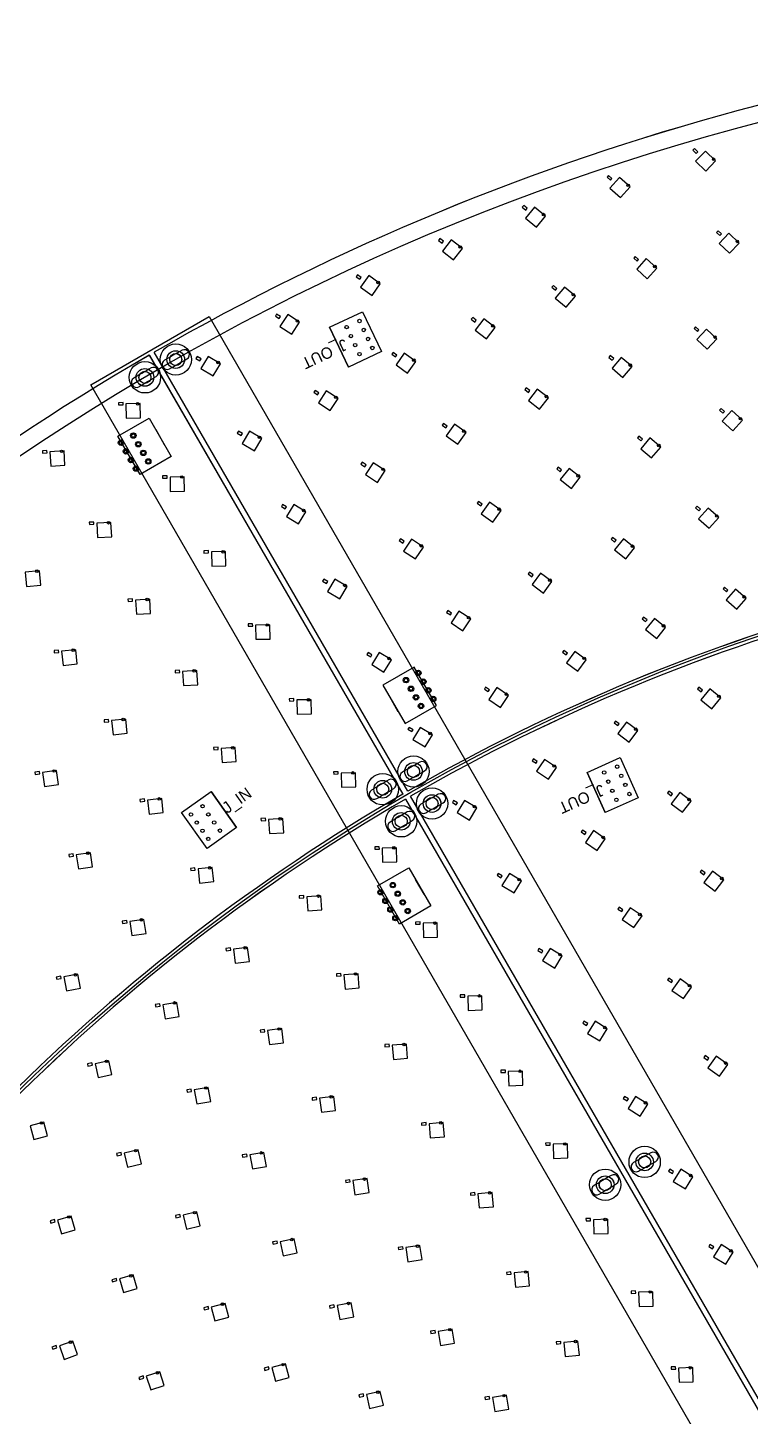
# Model space of a CAD drawing. Header units: millimetres. Extents: x -55 to 1655, y -1555 to 155.
# Drawn here: x 329.4 to 583.1, y -333.6 to 153.9 of the extents above; entities that cross this region are included whole.
import ezdxf
from ezdxf.enums import TextEntityAlignment as Align

# ---------------------------------------------------------------- set-up
doc = ezdxf.new("R2010")
doc.units = ezdxf.units.MM
doc.header["$MEASUREMENT"] = 0
doc.layers.add('Layer 1', color=7, linetype='Continuous', lineweight=0)
for name, color, linetype in [('SUN-LABEL', 4, 'Continuous'), ('SUN-OUTLINE', 2, 'Continuous'), ('SUN-STANDOFF', 1, 'Continuous'), ('SUN-WAGO', 3, 'Continuous')]:
    doc.layers.add(name, color=color, linetype=linetype)

msp = doc.modelspace()

# ---------------------------------------------------------------- linework, layer by layer
at = {"layer": 'Layer 1', "color": 2, "lineweight": 25, "true_color": 0xf7ec13}
for p, q in [((462.83, -114.2), (373.83, 39.96)), ((372.1, 38.96), (461.1, -115.2)), ((462.1, -116.93), (686.1, -504.91)), ((687.83, -503.91), (463.83, -115.93))]:
    msp.add_line(p, q, dxfattribs=at)
at = {"layer": 'Layer 1', "color": 93, "lineweight": 25, "true_color": 0x6abd45}
for p, q in [((377.45, 7.49), (374.45, 12.69)), ((459.53, -86.27), (456.53, -81.08)), ((468.58, -150.35), (465.58, -145.15))]:
    msp.add_line(p, q, dxfattribs=at)
at = {"layer": 'Layer 1', "color": 30, "lineweight": 25, "true_color": 0xf57f20}
for points in [[(564.7, 110.33), (563.55, 111.44), (563, 110.86), (564.15, 109.75)], [(534.56, 100.96), (533.37, 102.03), (532.84, 101.43), (534.03, 100.37)], [(504.8, 90.48), (503.56, 91.5), (503.05, 90.88), (504.29, 89.86)], [(475.44, 78.89), (474.17, 79.86), (473.68, 79.23), (474.95, 78.25)], [(573.01, 81.5), (571.86, 82.61), (571.3, 82.03), (572.45, 80.92)], [(543.94, 72.47), (542.75, 73.53), (542.22, 72.93), (543.41, 71.87)], [(446.54, 66.21), (445.23, 67.14), (444.77, 66.48), (446.08, 65.56)], [(515.23, 62.35), (514, 63.37), (513.49, 62.76), (514.72, 61.74)], [(418.13, 52.46), (416.79, 53.33), (416.36, 52.67), (417.69, 51.79)], [(486.92, 51.17), (485.65, 52.15), (485.17, 51.51), (486.43, 50.54)], [(565.12, 47.78), (563.95, 48.86), (563.4, 48.27), (564.58, 47.19)], [(459.05, 38.94), (457.74, 39.87), (457.28, 39.22), (458.59, 38.29)], [(390.26, 37.66), (388.89, 38.48), (388.48, 37.8), (389.85, 36.97)], [(535.2, 37.72), (533.98, 38.75), (533.46, 38.14), (534.68, 37.11)], [(431.65, 25.68), (430.31, 26.55), (429.88, 25.88), (431.21, 25.01)], [(505.7, 26.46), (504.44, 27.44), (503.95, 26.81), (505.21, 25.83)], [(362.86, 22.27), (361.26, 22.24), (361.27, 21.44), (362.87, 21.47)], [(574.05, 19.14), (572.87, 20.22), (572.33, 19.63), (573.51, 18.55)], [(476.69, 14.02), (475.39, 14.95), (474.92, 14.3), (476.22, 13.37)], [(404.77, 11.4), (403.4, 12.22), (402.99, 11.54), (404.36, 10.71)], [(545.27, 9.46), (544.05, 10.49), (543.53, 9.88), (544.75, 8.85)], [(336.15, 5.42), (334.55, 5.33), (334.6, 4.53), (336.2, 4.62)], [(448.19, 0.42), (446.86, 1.3), (446.42, 0.64), (447.75, -0.25)], [(378.34, -3.42), (376.74, -3.45), (376.76, -4.25), (378.36, -4.22)], [(516.9, -1.38), (515.64, -0.39), (515.15, -1.02), (516.41, -2)], [(420.27, -14.31), (418.9, -13.48), (418.49, -14.17), (419.85, -15)], [(489, -13.34), (487.7, -12.4), (487.23, -13.05), (488.53, -13.99)], [(565.66, -15.19), (564.46, -14.13), (563.93, -14.73), (565.13, -15.79)], [(352.59, -19.68), (350.99, -19.77), (351.03, -20.56), (352.63, -20.47)], [(461.6, -26.42), (460.26, -25.54), (459.82, -26.2), (461.15, -27.09)], [(536.01, -26.06), (534.76, -25.06), (534.26, -25.68), (535.5, -26.68)], [(392.86, -29.7), (391.26, -29.74), (391.28, -30.54), (392.88, -30.5)], [(506.85, -38.21), (505.56, -37.27), (505.09, -37.91), (506.38, -38.86)], [(434.74, -40.59), (433.37, -39.76), (432.96, -40.45), (434.33, -41.27)], [(575.3, -43.59), (574.1, -42.54), (573.57, -43.14), (574.77, -44.2)], [(366.19, -46.64), (364.6, -46.74), (364.65, -47.54), (366.24, -47.44)], [(478.26, -51.63), (476.93, -50.74), (476.49, -51.41), (477.82, -52.29)], [(546.88, -54.02), (545.63, -53.02), (545.13, -53.64), (546.38, -54.64)], [(408.38, -55.38), (406.78, -55.41), (406.8, -56.21), (408.4, -56.18)], [(340.23, -64.64), (338.64, -64.8), (338.72, -65.59), (340.31, -65.43)], [(450.28, -66.28), (448.91, -65.45), (448.5, -66.13), (449.86, -66.96)], [(518.94, -65.67), (517.65, -64.73), (517.17, -65.37), (518.46, -66.32)], [(382.74, -71.67), (381.14, -71.77), (381.19, -72.56), (382.78, -72.47)], [(491.53, -78.54), (490.2, -77.65), (489.75, -78.31), (491.08, -79.2)], [(566.36, -78.68), (565.12, -77.66), (564.61, -78.27), (565.85, -79.29)], [(422.86, -81.68), (421.26, -81.72), (421.28, -82.52), (422.88, -82.48)], [(357.77, -88.98), (356.18, -89.14), (356.26, -89.94), (357.85, -89.77)], [(464.71, -92.58), (463.34, -91.75), (462.93, -92.43), (464.29, -93.26)], [(537.05, -90.5), (535.77, -89.54), (535.29, -90.18), (536.57, -91.14)], [(396.24, -98.72), (394.65, -98.83), (394.7, -99.62), (396.3, -99.52)], [(508.34, -103.7), (507.02, -102.8), (506.57, -103.46), (507.89, -104.36)], [(333.52, -107.28), (331.93, -107.5), (332.05, -108.3), (333.63, -108.07)], [(438.42, -107.33), (436.83, -107.37), (436.84, -108.17), (438.44, -108.13)], [(370.4, -116.9), (368.8, -117.08), (368.89, -117.87), (370.48, -117.7)], [(555.8, -115.13), (554.54, -114.15), (554.05, -114.79), (555.32, -115.76)], [(480.29, -118.25), (478.93, -117.41), (478.51, -118.1), (479.88, -118.93)], [(412.91, -123.67), (411.31, -123.77), (411.37, -124.57), (412.96, -124.46)], [(525.52, -128.71), (524.2, -127.8), (523.75, -128.46), (525.07, -129.37)], [(345.36, -136.2), (343.78, -136.44), (343.9, -137.23), (345.49, -136.99)], [(452.86, -133.67), (451.26, -133.7), (451.28, -134.5), (452.88, -134.47)], [(388.13, -141.1), (386.54, -141.27), (386.63, -142.07), (388.22, -141.89)], [(495.99, -143.85), (494.63, -143.02), (494.21, -143.7), (495.57, -144.53)], [(567.29, -142.84), (566.02, -141.87), (565.53, -142.5), (566.8, -143.48)], [(426.3, -150.82), (424.71, -150.94), (424.76, -151.74), (426.36, -151.62)], [(538.44, -155.78), (537.12, -154.88), (536.67, -155.54), (537.98, -156.44)], [(364.14, -159.59), (362.56, -159.84), (362.68, -160.63), (364.26, -160.38)], [(467.19, -160.07), (465.59, -160.11), (465.61, -160.91), (467.21, -160.87)], [(400.59, -169.22), (399, -169.41), (399.1, -170.21), (400.68, -170.02)], [(510.31, -170.22), (508.94, -169.38), (508.53, -170.06), (509.89, -170.9)], [(340.98, -179.12), (339.41, -179.43), (339.57, -180.21), (341.14, -179.9)], [(439.38, -178.23), (437.79, -178.35), (437.85, -179.15), (439.45, -179.03)], [(555.88, -180.71), (554.57, -179.79), (554.11, -180.45), (555.42, -181.37)], [(375.78, -188.83), (374.2, -189.09), (374.34, -189.88), (375.91, -189.62)], [(482.87, -185.65), (481.27, -185.69), (481.29, -186.49), (482.89, -186.45)], [(526.09, -195.78), (524.73, -194.94), (524.31, -195.62), (525.67, -196.46)], [(412.56, -197.82), (410.98, -198.02), (411.08, -198.82), (412.67, -198.61)], [(456.38, -202.95), (454.78, -203.08), (454.84, -203.88), (456.44, -203.75)], [(351.93, -209.59), (350.37, -209.93), (350.54, -210.71), (352.1, -210.37)], [(568.56, -207.9), (567.24, -206.98), (566.79, -207.64), (568.1, -208.56)], [(497.12, -212.11), (495.52, -212.16), (495.54, -212.96), (497.14, -212.91)], [(386.81, -218.78), (385.23, -219.07), (385.38, -219.86), (386.95, -219.57)], [(430.83, -221.62), (429.24, -221.82), (429.34, -222.62), (430.93, -222.41)], [(540.33, -222.19), (538.96, -221.35), (538.54, -222.03), (539.91, -222.87)], [(469.26, -230.54), (467.66, -230.68), (467.73, -231.48), (469.33, -231.34)], [(512.87, -237.64), (511.27, -237.69), (511.29, -238.49), (512.89, -238.44)], [(362.18, -241.06), (360.62, -241.43), (360.81, -242.21), (362.37, -241.84)], [(406.29, -241.59), (404.72, -241.88), (404.86, -242.67), (406.43, -242.38)], [(556.21, -247.71), (554.85, -246.86), (554.43, -247.54), (555.79, -248.38)], [(442.51, -250.57), (440.93, -250.8), (441.05, -251.59), (442.63, -251.36)], [(486.46, -255.12), (484.87, -255.26), (484.94, -256.06), (486.53, -255.92)], [(382.83, -262.82), (381.27, -263.2), (381.46, -263.97), (383.02, -263.6)], [(338.75, -264.6), (337.22, -265.06), (337.45, -265.82), (338.98, -265.37)], [(527.03, -264.17), (525.43, -264.22), (525.46, -265.02), (527.06, -264.97)], [(416.98, -272.11), (415.41, -272.44), (415.57, -273.22), (417.14, -272.9)], [(461.12, -274.1), (459.54, -274.33), (459.65, -275.12), (461.24, -274.89)], [(570.35, -274.16), (568.99, -273.32), (568.57, -274), (569.93, -274.84)], [(360.52, -285.25), (358.98, -285.71), (359.21, -286.47), (360.74, -286.02)], [(499.1, -282.95), (497.51, -283.11), (497.59, -283.9), (499.18, -283.75)], [(542.87, -289.64), (541.28, -289.69), (541.3, -290.49), (542.9, -290.44)], [(392.74, -295.1), (391.19, -295.52), (391.4, -296.29), (392.95, -295.88)], [(436.92, -294.52), (435.35, -294.85), (435.52, -295.63), (437.08, -295.31)], [(472.46, -303.52), (470.88, -303.78), (471.01, -304.57), (472.59, -304.31)], [(339.4, -308.82), (337.9, -309.35), (338.16, -310.11), (339.67, -309.57)], [(516.58, -307.34), (514.99, -307.49), (515.06, -308.29), (516.66, -308.13)], [(413.95, -316.32), (412.41, -316.73), (412.61, -317.51), (414.16, -317.09)], [(556.92, -316.25), (555.32, -316.31), (555.35, -317.11), (556.95, -317.05)], [(369.88, -319.47), (368.36, -319.97), (368.61, -320.73), (370.13, -320.23)], [(447.22, -325.79), (445.67, -326.15), (445.85, -326.93), (447.41, -326.57)], [(491.49, -326.71), (489.92, -326.97), (490.05, -327.76), (491.62, -327.5)]]:
    msp.add_lwpolyline(points, close=True, dxfattribs=at)
at = {"layer": 'Layer 1', "color": 18, "lineweight": 25, "true_color": 0x000000}
for points in [[(567.49, 103.51), (570.96, 107.11), (567.36, 110.58), (563.89, 106.98)], [(537.6, 94.25), (540.93, 97.98), (537.21, 101.31), (533.87, 97.58)], [(508.08, 83.89), (511.27, 87.74), (507.42, 90.93), (504.23, 87.08)], [(478.97, 72.43), (482.02, 76.39), (478.05, 79.44), (475, 75.47)], [(575.79, 74.68), (579.26, 78.28), (575.66, 81.75), (572.19, 78.15)], [(546.98, 65.76), (550.31, 69.48), (546.58, 72.82), (543.25, 69.09)], [(450.31, 59.88), (453.2, 63.96), (449.13, 66.85), (446.23, 62.78)], [(518.52, 55.76), (521.71, 59.61), (517.86, 62.8), (514.67, 58.95)], [(422.14, 46.28), (424.88, 50.46), (420.69, 53.2), (417.95, 49.02)], [(490.45, 44.71), (493.5, 48.68), (489.53, 51.72), (486.49, 47.75)], [(568.05, 41.02), (571.44, 44.7), (567.77, 48.09), (564.38, 44.41)], [(462.82, 32.62), (465.71, 36.69), (461.63, 39.59), (458.74, 35.51)], [(394.49, 31.63), (397.07, 35.91), (392.79, 38.49), (390.21, 34.21)], [(538.4, 31.08), (541.64, 34.89), (537.83, 38.13), (534.59, 34.32)], [(435.66, 19.5), (438.39, 23.68), (434.21, 26.42), (431.47, 22.24)], [(509.17, 19.96), (512.25, 23.89), (508.32, 26.98), (505.23, 23.04)], [(368.98, 16.9), (368.89, 21.9), (363.89, 21.81), (363.98, 16.81)], [(480.41, 7.66), (483.33, 11.72), (479.28, 14.64), (476.35, 10.59)], [(576.98, 12.38), (580.37, 16.05), (576.69, 19.45), (573.3, 15.77)], [(409, 5.37), (411.58, 9.65), (407.3, 12.23), (404.72, 7.95)], [(548.47, 2.82), (551.71, 6.63), (547.9, 9.87), (544.66, 6.06)], [(342.47, 0.28), (342.19, 5.28), (337.2, 5), (337.48, 0)], [(452.17, -5.78), (454.93, -1.61), (450.75, 1.15), (448, -3.02)], [(384.46, -8.8), (384.37, -3.8), (379.37, -3.89), (379.47, -8.89)], [(520.37, -7.87), (523.45, -3.94), (519.52, -0.85), (516.43, -4.79)], [(424.49, -20.34), (427.08, -16.07), (422.8, -13.48), (420.21, -17.76)], [(492.72, -19.69), (495.64, -15.64), (491.59, -12.71), (488.66, -16.77)], [(568.76, -21.87), (572.06, -18.11), (568.3, -14.81), (565, -18.57)], [(358.91, -24.82), (358.62, -19.82), (353.63, -20.1), (353.91, -25.1)], [(465.57, -32.62), (468.33, -28.45), (464.16, -25.69), (461.4, -29.86)], [(539.39, -32.6), (542.52, -28.7), (538.62, -25.57), (535.49, -29.47)], [(398.99, -35.07), (398.89, -30.07), (393.89, -30.17), (393.99, -35.17)], [(333.96, -41.78), (333.5, -36.8), (328.52, -37.27), (328.98, -42.25)], [(510.52, -44.6), (513.48, -40.57), (509.45, -37.61), (506.49, -41.64)], [(438.97, -46.62), (441.55, -42.34), (437.27, -39.76), (434.69, -44.04)], [(578.4, -50.27), (581.7, -46.52), (577.94, -43.22), (574.64, -46.98)], [(372.54, -51.75), (372.23, -46.76), (367.24, -47.06), (367.55, -52.05)], [(482.21, -57.85), (484.98, -53.69), (480.83, -50.91), (478.05, -55.07)], [(550.27, -60.56), (553.4, -56.66), (549.5, -53.53), (546.37, -57.43)], [(414.51, -60.74), (414.41, -55.74), (409.41, -55.84), (409.51, -60.84)], [(346.78, -69.49), (346.27, -64.51), (341.3, -65.02), (341.8, -69.99)], [(454.49, -72.32), (457.09, -68.04), (452.81, -65.45), (450.22, -69.73)], [(522.61, -72.06), (525.56, -68.03), (521.53, -65.07), (518.57, -69.1)], [(389.08, -76.78), (388.78, -71.79), (383.79, -72.09), (384.09, -77.08)], [(495.47, -84.75), (498.25, -80.6), (494.1, -77.82), (491.32, -81.98)], [(429, -87.04), (428.89, -82.04), (423.89, -82.15), (424, -87.15)], [(569.65, -85.26), (572.84, -81.41), (568.98, -78.22), (565.8, -82.08)], [(364.31, -93.83), (363.81, -88.86), (358.83, -89.36), (359.34, -94.33)], [(468.92, -98.62), (471.52, -94.35), (467.24, -91.75), (464.65, -96.03)], [(540.66, -96.92), (543.65, -92.91), (539.65, -89.92), (536.66, -93.92)], [(402.61, -103.8), (402.28, -98.81), (397.3, -99.14), (397.62, -104.13)], [(340.25, -111.86), (339.55, -106.91), (334.6, -107.62), (335.3, -112.57)], [(512.25, -109.94), (515.05, -105.8), (510.91, -102.99), (508.11, -107.13)], [(444.56, -112.68), (444.46, -107.69), (439.46, -107.79), (439.57, -112.79)], [(376.98, -121.7), (376.43, -116.73), (371.46, -117.28), (372.01, -122.25)], [(559.34, -121.59), (562.38, -117.62), (558.41, -114.58), (555.37, -118.55)], [(484.49, -124.3), (487.1, -120.03), (482.83, -117.42), (480.22, -121.69)], [(419.28, -128.75), (418.95, -123.76), (413.96, -124.08), (414.29, -129.07)], [(529.39, -134.98), (532.22, -130.86), (528.1, -128.02), (525.27, -132.14)], [(352.15, -140.7), (351.39, -135.76), (346.45, -136.52), (347.21, -141.46)], [(459.01, -139.01), (458.9, -134.01), (453.9, -134.13), (454.02, -139.13)], [(394.72, -145.89), (394.17, -140.92), (389.2, -141.47), (389.75, -146.44)], [(500.18, -149.91), (502.79, -145.65), (498.53, -143.04), (495.92, -147.3)], [(570.82, -149.31), (573.86, -145.34), (569.89, -142.3), (566.85, -146.26)], [(432.7, -155.86), (432.34, -150.88), (427.36, -151.23), (427.71, -156.22)], [(542.3, -162.05), (545.13, -157.93), (541.01, -155.1), (538.18, -159.22)], [(370.93, -164.1), (370.17, -159.16), (365.23, -159.92), (365.99, -164.86)], [(473.35, -165.4), (473.22, -160.4), (468.23, -160.53), (468.36, -165.53)], [(407.22, -173.96), (406.63, -168.99), (401.66, -169.59), (402.26, -174.55)], [(514.49, -176.28), (517.11, -172.01), (512.84, -169.4), (510.23, -173.66)], [(347.96, -183.32), (346.98, -178.42), (342.08, -179.39), (343.05, -184.3)], [(445.82, -183.22), (445.42, -178.24), (440.44, -178.63), (440.83, -183.62)], [(559.69, -187.01), (562.55, -182.92), (558.46, -180.05), (555.59, -184.15)], [(382.63, -193.24), (381.8, -188.31), (376.87, -189.14), (377.7, -194.07)], [(489.03, -190.98), (488.9, -185.98), (483.9, -186.11), (484.03, -191.11)], [(530.26, -201.85), (532.88, -197.6), (528.63, -194.97), (526, -199.23)], [(419.25, -202.47), (418.6, -197.51), (413.64, -198.16), (414.29, -203.12)], [(462.81, -207.95), (462.42, -202.96), (457.43, -203.36), (457.82, -208.34)], [(358.98, -213.67), (357.92, -208.79), (353.03, -209.85), (354.1, -214.73)], [(572.36, -214.2), (575.23, -210.11), (571.14, -207.24), (568.27, -211.34)], [(503.3, -217.42), (503.15, -212.42), (498.16, -212.57), (498.3, -217.56)], [(393.73, -223.07), (392.81, -218.16), (387.9, -219.07), (388.81, -223.99)], [(437.51, -226.27), (436.86, -221.31), (431.9, -221.96), (432.56, -226.92)], [(544.5, -228.26), (547.12, -224), (542.86, -221.38), (540.24, -225.63)], [(336.34, -235.21), (335.04, -230.38), (330.21, -231.67), (331.51, -236.5)], [(475.73, -235.48), (475.3, -230.5), (470.32, -230.94), (470.75, -235.92)], [(519.05, -242.95), (518.9, -237.95), (513.91, -238.1), (514.05, -243.1)], [(369.32, -244.99), (368.15, -240.13), (363.29, -241.29), (364.45, -246.16)], [(413.21, -245.89), (412.3, -240.97), (407.38, -241.88), (408.29, -246.8)], [(560.35, -253.79), (563, -249.55), (558.75, -246.91), (556.11, -251.15)], [(449.27, -255.12), (448.54, -250.18), (443.59, -250.9), (444.32, -255.85)], [(492.94, -260.06), (492.51, -255.08), (487.52, -255.51), (487.96, -260.49)], [(389.97, -266.75), (388.8, -261.89), (383.94, -263.06), (385.1, -267.92)], [(346.09, -268.15), (344.67, -263.36), (339.87, -264.78), (341.29, -269.57)], [(533.23, -269.45), (533.07, -264.45), (528.07, -264.62), (528.23, -269.62)], [(423.98, -276.27), (422.97, -271.37), (418.08, -272.38), (419.09, -277.28)], [(467.87, -278.65), (467.15, -273.71), (462.2, -274.43), (462.93, -279.38)], [(574.5, -280.25), (577.14, -276), (572.89, -273.36), (570.25, -277.61)], [(367.85, -288.8), (366.43, -284.01), (361.63, -285.43), (363.05, -290.22)], [(505.63, -287.82), (505.14, -282.84), (500.17, -283.33), (500.66, -288.31)], [(549.07, -294.93), (548.91, -289.93), (543.91, -290.09), (544.07, -295.09)], [(399.98, -298.85), (398.68, -294.02), (393.85, -295.31), (395.15, -300.14)], [(443.93, -298.68), (442.92, -293.78), (438.02, -294.79), (439.03, -299.69)], [(479.3, -307.95), (478.48, -303.02), (473.55, -303.83), (474.36, -308.77)], [(346.91, -311.98), (345.24, -307.27), (340.53, -308.94), (342.2, -313.65)], [(523.11, -312.2), (522.62, -307.23), (517.64, -307.72), (518.13, -312.69)], [(421.19, -320.06), (419.89, -315.23), (415.06, -316.52), (416.36, -321.35)], [(563.14, -321.51), (562.95, -316.51), (557.96, -316.7), (558.15, -321.69)], [(377.32, -322.78), (375.75, -318.04), (371, -319.61), (372.57, -324.35)], [(454.33, -329.76), (453.2, -324.9), (448.33, -326.03), (449.47, -330.9)], [(498.33, -331.14), (497.51, -326.21), (492.58, -327.02), (493.4, -331.96)]]:
    msp.add_lwpolyline(points, close=True, dxfattribs=at)
at = {"layer": 'Layer 1', "color": 175, "lineweight": 25, "true_color": 0x3953a4}
msp.add_lwpolyline([(671.86, -526.23), (351.59, 28.49), (393.15, 52.48), (713.42, -502.24)], dxfattribs=at)
at = {"layer": 'Layer 1', "color": 93, "lineweight": 25, "true_color": 0x6abd45}
for points in [[(368.82, -2.97), (361.07, 10.45), (372.07, 16.8), (379.82, 3.38)], [(472.9, -84.04), (465.15, -70.61), (454.15, -76.96), (461.9, -90.39)], [(459.95, -160.81), (452.2, -147.39), (463.2, -141.04), (470.95, -154.46)]]:
    msp.add_lwpolyline(points, close=True, dxfattribs=at)
at = {"layer": 'Layer 1', "color": 2, "lineweight": 25, "true_color": 0xf7ec13}
for radius in [848, 675]:
    msp.add_circle((799.96, -700.13), radius, dxfattribs=at)
at = {"layer": 'Layer 1', "color": 18, "lineweight": 25, "true_color": 0x000000}
for centre in [(570.27, 107.7), (540.23, 98.54), (510.55, 88.27), (578.58, 78.87), (481.27, 76.9), (549.61, 70.05), (452.44, 64.44), (520.98, 60.15), (424.09, 50.91), (492.75, 49.18), (570.75, 45.27), (396.28, 36.33), (464.95, 37.17), (540.92, 35.44), (437.61, 24.13), (511.51, 24.41), (367.99, 21.83), (579.67, 16.63), (410.79, 10.08), (482.57, 12.21), (341.3, 5.17), (550.99, 7.18), (383.47, -3.86), (454.15, -1.15), (522.71, -3.42), (357.73, -19.92), (426.28, -15.64), (494.88, -15.15), (571.35, -17.55), (467.55, -27.99), (541.79, -28.17), (397.99, -30.14), (332.6, -36.94), (440.76, -41.92), (512.73, -40.07), (371.34, -46.87), (580.99, -45.96), (484.21, -53.23), (413.51, -55.81), (552.66, -56.13), (345.38, -64.66), (456.29, -67.62), (524.81, -67.53), (387.88, -71.89), (427.99, -82.11), (497.48, -80.14), (572.11, -80.87), (362.92, -89), (542.9, -92.41), (470.72, -93.92), (401.39, -98.92), (338.67, -107.09), (514.28, -105.33), (443.56, -107.75), (375.55, -116.88), (561.63, -117.11), (486.3, -119.6), (418.06, -123.86), (531.45, -130.39), (350.51, -135.95), (458, -134.08), (393.28, -141.07), (502, -145.22), (573.12, -144.83), (431.45, -150.99), (369.29, -159.34), (472.33, -160.47), (544.36, -157.46), (405.74, -169.15), (516.31, -171.58), (346.11, -178.64), (444.53, -178.36), (561.79, -182.44), (380.92, -188.51), (488, -186.05), (417.71, -197.68), (532.09, -197.17), (461.52, -203.08), (357.05, -209.03), (574.47, -209.63), (502.26, -212.5), (391.94, -218.37), (435.97, -221.48), (546.33, -223.57), (334.19, -230.66), (474.41, -230.63), (518, -238.03), (367.28, -240.39), (411.42, -241.18), (447.66, -250.36), (562.2, -249.11), (491.61, -255.21), (343.82, -263.66), (387.94, -262.15), (532.17, -264.53), (422.1, -271.6), (466.27, -273.89), (576.35, -275.57), (504.25, -282.98), (365.58, -284.31), (548.01, -290.01), (397.82, -294.3), (442.05, -294.01), (477.6, -303.21), (521.73, -307.37), (344.41, -307.62), (419.04, -315.51), (562.06, -316.59), (374.91, -318.37), (452.33, -325.15), (496.64, -326.41)]:
    msp.add_circle(centre, 0.45, dxfattribs=at)
at = {"layer": 'Layer 1', "color": 240, "lineweight": 25, "true_color": 0xed2024}
for centre, radius in [((381.38, 37.39), 5.5), ((381.38, 37.39), 3.1), ((381.38, 37.39), 2.11), ((370.55, 31.14), 5.5), ((370.55, 31.14), 3.1), ((370.55, 31.14), 2.11), ((464.88, -107.24), 5.5), ((464.88, -107.24), 3.1), ((464.88, -107.24), 2.11), ((454.05, -113.49), 5.5), ((454.05, -113.49), 3.1), ((454.05, -113.49), 2.11), ((471.38, -118.5), 5.5), ((471.38, -118.5), 3.1), ((471.38, -118.5), 2.11), ((460.55, -124.75), 5.5), ((460.55, -124.75), 3.1), ((460.55, -124.75), 2.11), ((546.05, -244.34), 5.5), ((546.05, -244.34), 3.1), ((546.05, -244.34), 2.11), ((532.2, -252.34), 5.5), ((532.2, -252.34), 3.1), ((532.2, -252.34), 2.11)]:
    msp.add_circle(centre, radius, dxfattribs=at)
at = {"layer": 'Layer 1', "color": 93, "lineweight": 25, "true_color": 0x6abd45}
for centre, radius in [((366.48, 10.69), 0.95), ((366.48, 10.69), 0.6), ((362.15, 8.19), 0.95), ((362.15, 8.19), 0.6), ((363.9, 5.16), 0.95), ((363.9, 5.16), 0.6), ((368.23, 7.66), 0.95), ((368.23, 7.66), 0.6), ((369.98, 4.62), 0.95), ((369.98, 4.62), 0.6), ((365.65, 2.12), 0.95), ((365.65, 2.12), 0.6), ((367.4, -0.91), 0.95), ((371.73, 1.59), 0.95), ((371.73, 1.59), 0.6), ((367.4, -0.91), 0.6), ((466.57, -72.68), 0.95), ((466.57, -72.68), 0.6), ((462.24, -75.18), 0.95), ((462.24, -75.18), 0.6), ((463.99, -78.21), 0.95), ((463.99, -78.21), 0.6), ((468.32, -75.71), 0.95), ((468.32, -75.71), 0.6), ((470.07, -78.74), 0.95), ((465.74, -81.24), 0.95), ((465.74, -81.24), 0.6), ((470.07, -78.74), 0.6), ((471.82, -81.77), 0.95), ((471.82, -81.77), 0.6), ((467.49, -84.27), 0.95), ((467.49, -84.27), 0.6), ((457.61, -147.15), 0.95), ((453.28, -149.65), 0.95), ((453.28, -149.65), 0.6), ((457.61, -147.15), 0.6), ((459.36, -150.18), 0.95), ((459.36, -150.18), 0.6), ((455.03, -152.68), 0.95), ((455.03, -152.68), 0.6), ((456.78, -155.72), 0.95), ((456.78, -155.72), 0.6), ((461.11, -153.22), 0.95), ((461.11, -153.22), 0.6), ((462.86, -156.25), 0.95), ((462.86, -156.25), 0.6), ((458.53, -158.75), 0.95), ((458.53, -158.75), 0.6)]:
    msp.add_circle(centre, radius, dxfattribs=at)
at = {"layer": 'Layer 1', "color": 2, "lineweight": 25, "true_color": 0xf7ec13}
for points in [[(798.96, 153.87), (649.73, 153.7), (503.16, 114.42), (373.83, 39.96)], [(372.1, 38.96), (242.95, -35.81), (135.65, -143.11), (60.88, -272.26)], [(798.96, -24.13), (680.98, -24.3), (565.1, -55.35), (462.83, -114.2)], [(798.96, -26.13), (681.33, -26.3), (565.79, -57.26), (463.83, -115.93)], [(461.1, -115.2), (359.01, -174.34), (274.18, -259.17), (215.03, -361.26)], [(462.1, -116.93), (360.31, -175.9), (275.73, -260.48), (216.76, -362.26)]]:
    msp.add_open_spline(points, degree=3, dxfattribs=at)
at = {"layer": 'Layer 1', "color": 175, "lineweight": 25, "true_color": 0x3953a4}
for points in [[(383.57, 40.63), (381.53, 39.49), (379.5, 38.33), (377.47, 37.17)], [(372.69, 34.42), (370.67, 33.24), (368.66, 32.06), (366.64, 30.86)], [(379.21, 34.13), (381.23, 35.29), (383.25, 36.44), (385.28, 37.58)], [(368.43, 27.85), (370.43, 29.04), (372.44, 30.22), (374.45, 31.39)], [(467.07, -104), (465.03, -105.14), (463, -106.29), (460.97, -107.45)], [(462.7, -110.49), (464.72, -109.33), (466.75, -108.19), (468.78, -107.05)], [(456.19, -110.21), (454.17, -111.39), (452.15, -112.57), (450.14, -113.77)], [(451.94, -116.78), (453.94, -115.59), (455.94, -114.4), (457.95, -113.23)], [(473.58, -115.26), (471.53, -116.4), (469.5, -117.55), (467.47, -118.71)], [(462.69, -121.47), (460.67, -122.64), (458.65, -123.83), (456.64, -125.03)], [(469.2, -121.75), (471.22, -120.59), (473.25, -119.45), (475.28, -118.31)], [(458.44, -128.04), (460.44, -126.84), (462.44, -125.66), (464.45, -124.49)], [(548.27, -241.11), (546.22, -242.24), (544.18, -243.38), (542.14, -244.53)], [(543.86, -247.58), (545.89, -246.43), (547.92, -245.3), (549.96, -244.18)], [(534.32, -249.05), (532.3, -250.23), (530.29, -251.44), (528.29, -252.65)], [(530.11, -255.64), (532.09, -254.44), (534.09, -253.24), (536.09, -252.06)]]:
    msp.add_open_spline(points, degree=3, dxfattribs=at)
for points, knots in [([(385.28, 37.58), (386.12, 38.06), (386.42, 39.12), (385.95, 39.97), (385.48, 40.81), (384.41, 41.11), (383.57, 40.63), (383.57, 40.63), (383.57, 40.63), (383.57, 40.63)], [0, 0, 0, 0, 1, 1, 1, 2, 2, 2, 3, 3, 3, 3]), ([(374.45, 31.39), (375.29, 31.88), (375.57, 32.95), (375.09, 33.78), (374.6, 34.62), (373.53, 34.9), (372.69, 34.42), (372.69, 34.42), (372.69, 34.42), (372.69, 34.42)], [0, 0, 0, 0, 1, 1, 1, 2, 2, 2, 3, 3, 3, 3]), ([(377.47, 37.17), (376.63, 36.69), (376.34, 35.62), (376.82, 34.78), (377.3, 33.94), (378.37, 33.65), (379.21, 34.13), (379.21, 34.13), (379.21, 34.13), (379.21, 34.13)], [0, 0, 0, 0, 1, 1, 1, 2, 2, 2, 3, 3, 3, 3]), ([(366.64, 30.86), (365.81, 30.37), (365.54, 29.3), (366.03, 28.47), (366.52, 27.63), (367.6, 27.36), (368.43, 27.85), (368.43, 27.85), (368.43, 27.85), (368.43, 27.85)], [0, 0, 0, 0, 1, 1, 1, 2, 2, 2, 3, 3, 3, 3]), ([(468.78, -107.05), (469.63, -106.58), (469.93, -105.52), (469.46, -104.67), (468.98, -103.83), (467.92, -103.53), (467.07, -104)], [0, 0, 0, 0, 1, 1, 1, 2, 2, 2, 2]), ([(457.95, -113.23), (458.79, -112.75), (459.07, -111.67), (458.58, -110.84), (458.1, -110), (457.02, -109.72), (456.19, -110.21)], [0, 0, 0, 0, 1, 1, 1, 2, 2, 2, 2]), ([(460.97, -107.45), (460.13, -107.93), (459.84, -109), (460.32, -109.84), (460.8, -110.68), (461.86, -110.97), (462.7, -110.49)], [0, 0, 0, 0, 1, 1, 1, 2, 2, 2, 2]), ([(450.14, -113.77), (449.31, -114.27), (449.04, -115.34), (449.54, -116.17), (450.03, -117), (451.11, -117.27), (451.94, -116.78)], [0, 0, 0, 0, 1, 1, 1, 2, 2, 2, 2]), ([(475.28, -118.31), (476.13, -117.84), (476.43, -116.78), (475.96, -115.93), (475.49, -115.09), (474.42, -114.79), (473.58, -115.26), (473.58, -115.26), (473.58, -115.26), (473.58, -115.26)], [0, 0, 0, 0, 1, 1, 1, 2, 2, 2, 3, 3, 3, 3]), ([(464.45, -124.49), (465.29, -124), (465.57, -122.93), (465.08, -122.1), (464.6, -121.26), (463.52, -120.98), (462.69, -121.47), (462.69, -121.47), (462.69, -121.47), (462.69, -121.47)], [0, 0, 0, 0, 1, 1, 1, 2, 2, 2, 3, 3, 3, 3]), ([(467.47, -118.71), (466.63, -119.19), (466.34, -120.26), (466.82, -121.1), (467.29, -121.94), (468.36, -122.23), (469.2, -121.75)], [0, 0, 0, 0, 1, 1, 1, 2, 2, 2, 2]), ([(456.64, -125.03), (455.81, -125.53), (455.54, -126.6), (456.04, -127.43), (456.53, -128.26), (457.61, -128.53), (458.44, -128.04)], [0, 0, 0, 0, 1, 1, 1, 2, 2, 2, 2]), ([(549.96, -244.18), (550.8, -243.72), (551.11, -242.65), (550.65, -241.81), (550.19, -240.96), (549.12, -240.65), (548.27, -241.11), (548.27, -241.11), (548.27, -241.11), (548.27, -241.11)], [0, 0, 0, 0, 1, 1, 1, 2, 2, 2, 3, 3, 3, 3]), ([(536.09, -252.06), (536.93, -251.57), (537.2, -250.5), (536.71, -249.67), (536.22, -248.83), (535.15, -248.56), (534.32, -249.05), (534.32, -249.05), (534.32, -249.05), (534.32, -249.05)], [0, 0, 0, 0, 1, 1, 1, 2, 2, 2, 3, 3, 3, 3]), ([(542.14, -244.53), (541.3, -245.01), (541, -246.07), (541.48, -246.92), (541.95, -247.76), (543.02, -248.05), (543.86, -247.58), (543.86, -247.58), (543.86, -247.58), (543.86, -247.58)], [0, 0, 0, 0, 1, 1, 1, 2, 2, 2, 3, 3, 3, 3]), ([(528.29, -252.65), (527.46, -253.15), (527.2, -254.23), (527.7, -255.05), (528.2, -255.88), (529.28, -256.14), (530.11, -255.64), (530.11, -255.64), (530.11, -255.64), (530.11, -255.64)], [0, 0, 0, 0, 1, 1, 1, 2, 2, 2, 3, 3, 3, 3])]:
    msp.add_open_spline(points, degree=3, knots=knots, dxfattribs=at)
at = {"layer": 'SUN-OUTLINE'}
for p, q in [((462.83, -114.2), (373.83, 39.96)), ((372.09, 38.96), (461.09, -115.2)), ((462.09, -116.93), (686.1, -504.91)), ((687.83, -503.91), (463.83, -115.93))]:
    msp.add_line(p, q, dxfattribs=at)
for radius, start, end in [(854, 90.0671, 119.9329), (854, 120.0671, 149.9329), (676, 90.0848, 119.9152), (674, 90.085, 119.915), (676, 120.0848, 149.9152), (674, 120.085, 149.915)]:
    msp.add_arc((799.96, -700.13), radius, start, end, dxfattribs=at)
at = {"layer": 'SUN-STANDOFF'}
for centre, radius in [((381.37, 37.38), 3.1), ((381.37, 37.38), 2.11), ((370.55, 31.13), 3.1), ((370.55, 31.13), 2.11), ((464.87, -107.24), 3.1), ((464.87, -107.24), 2.11), ((454.05, -113.49), 3.1), ((454.05, -113.49), 2.11), ((471.37, -118.5), 3.1), ((471.37, -118.5), 2.11), ((460.55, -124.75), 3.1), ((460.55, -124.75), 2.11), ((546.05, -244.34), 3.1), ((546.05, -244.34), 2.11), ((532.19, -252.34), 3.1), ((532.19, -252.34), 2.11)]:
    msp.add_circle(centre, radius, dxfattribs=at)
at = {"layer": 'SUN-WAGO'}
for p, q in [((435.41, 48.71), (442.06, 34.71)), ((525.85, -107.56), (532.19, -121.7)), ((402.76, -126.91), (393.79, -114.27))]:
    msp.add_line(p, q, dxfattribs=at)
for points in [[(446.92, 54.19), (453.58, 40.19), (442.06, 34.71), (435.41, 48.71), (446.92, 54.19)], [(537.49, -102.35), (543.82, -116.49), (532.19, -121.7), (525.85, -107.56), (537.49, -102.35)], [(392.36, -134.29), (383.39, -121.65), (393.79, -114.27), (402.76, -126.91), (392.36, -134.29)]]:
    msp.add_lwpolyline(points, dxfattribs=at)
for centre in [(441.39, 48.79), (445.91, 50.93), (442.89, 45.63), (447.41, 47.77), (448.91, 44.61), (444.39, 42.47), (445.9, 39.3), (450.41, 41.45), (531.83, -107.62), (536.4, -105.57), (533.26, -110.81), (537.83, -108.77), (539.26, -111.96), (534.69, -114.01), (536.12, -117.2), (540.69, -115.16), (386.73, -122.35), (390.8, -119.46), (392.83, -122.31), (388.75, -125.2), (394.86, -125.16), (390.78, -128.06), (392.8, -130.91), (396.88, -128.02)]:
    msp.add_circle(centre, 0.6, dxfattribs=at)

# ---------------------------------------------------------------- texts
at = {"layer": 'SUN-LABEL'}
for s, rotation, p in [('J_OUT', 205.4119, (433.71, 39.33)), ('J_OUT', 204.1278, (523.94, -116.91)), ('J_IN', 35.371, (402.81, -117.37))]:
    msp.add_text(s, height=4, rotation=rotation, dxfattribs=at).set_placement(p, align=Align.MIDDLE_CENTER)

doc.saveas('drawing.dxf')
